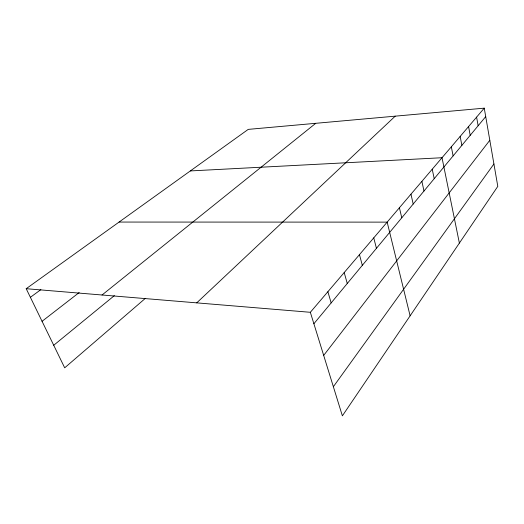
<?xml version="1.0" encoding="UTF-8"?>
<svg xmlns="http://www.w3.org/2000/svg" width="524" height="524" viewBox="0 0 524 524"><rect width="100%" height="100%" fill="white"/><g stroke="black" fill="none" stroke-linecap="round" stroke-linejoin="round"><path stroke-width="0.79" d="M333.362 386.705L493.922 163.973M323.681 355.41L489.816 140.268M313.883 323.734L485.715 116.61M310.346 312.297L484.248 108.154L497.8 186.361L342.375 415.846L310.346 312.297L26.2 288.704L64.688 367.815L145.371 298.353M196.729 302.859L395.227 116.164M53.717 345.27L114.376 295.615M102.042 294.999L315.736 123.31M42.058 321.304L79.19 292.536M30.385 297.311L40.865 289.634M26.2 288.704L248.238 129.382L484.248 108.154M190.336 170.935L442.02 157.724L459.378 243.097M119.086 222.058L387.164 222.124L410.115 315.821M327.873 291.724L331.161 302.911M344.202 272.552L347.268 283.497M359.464 254.638L362.326 265.347M373.756 237.863L376.435 248.343M399.406 207.746L401.777 217.794M410.967 194.181L413.194 204.032M421.886 181.363L423.988 191.018M432.221 169.226L434.213 178.691M451.321 146.805L453.116 155.91M460.164 136.423L461.867 145.364M468.58 126.546L470.198 135.316M476.598 117.134L478.137 125.747"/></g></svg>
